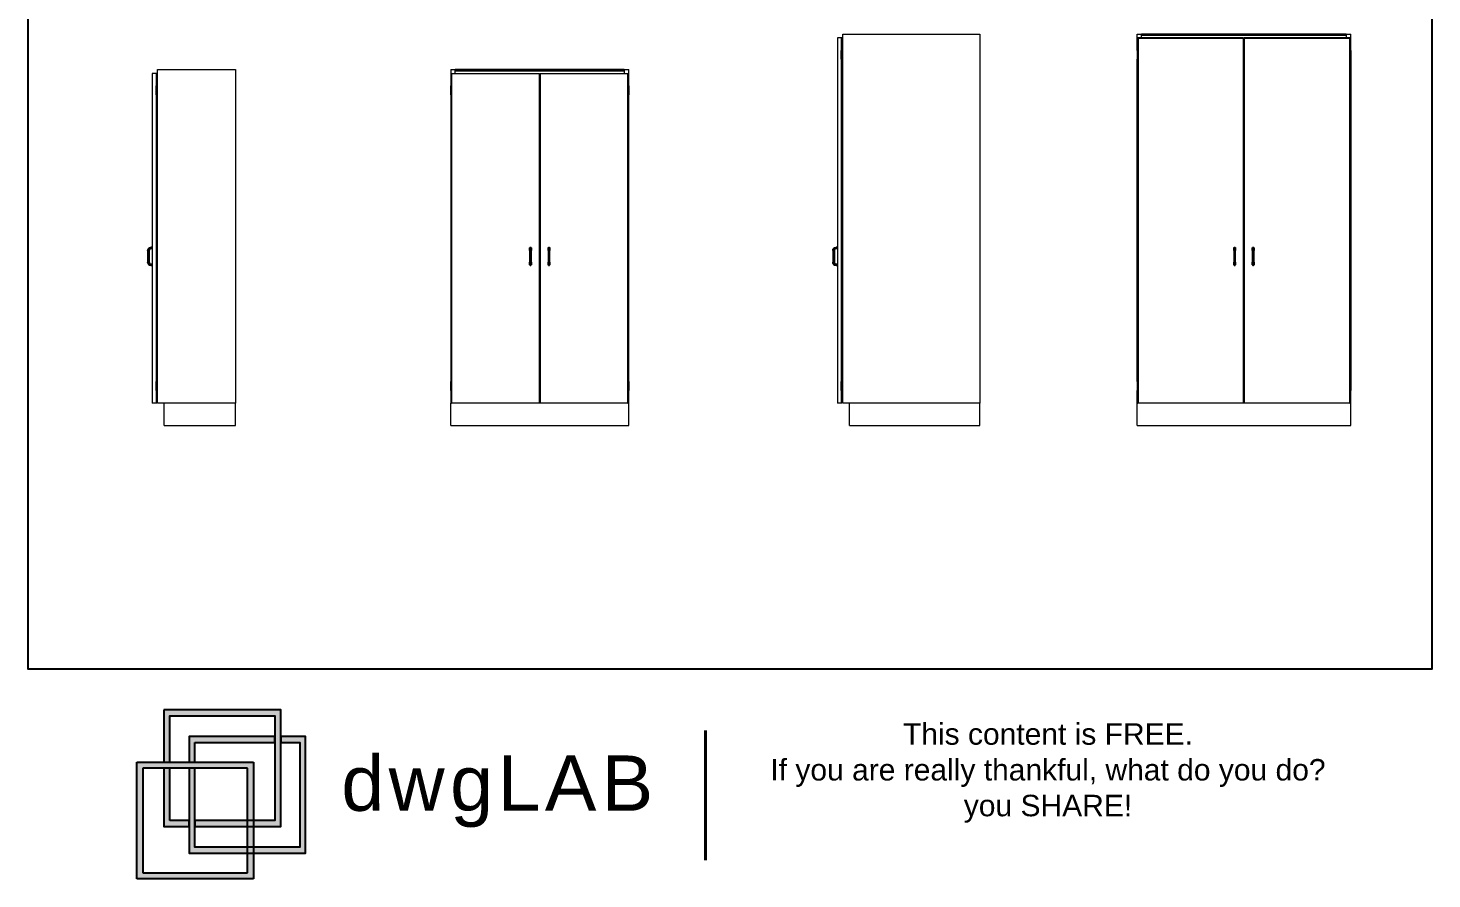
# Model space of a CAD drawing. Header units: inches. Extents: x 19 to 28.4, y 9.2 to 19.3.
# Drawn here: x 18.96 to 28.43, y 9.22 to 14.96 of the extents above; entities that cross this region are included whole.
import ezdxf

# ---------------------------------------------------------------- set-up
doc = ezdxf.new("R2010")
doc.units = ezdxf.units.IN
doc.header["$MEASUREMENT"] = 0
doc.layers.add('001_Dark_1 30', color=250, linetype='Continuous', lineweight=0)
doc.layers.add('002_Medium_1 30', color=252, linetype='Continuous')
for name, color, linetype, plot in [('02', 251, 'Continuous', False), ('dwgLAB', 250, 'Continuous', False), ('Rectang.', 251, 'Continuous', False)]:
    doc.layers.add(name, color=color, linetype=linetype, plot=plot)
doc.styles.get("Standard").update_dxf_attribs({"font": 'arial.ttf'})

# ---------------------------------------------------------------- blocks, each defined once
blk = doc.blocks.new('DWGlab_ok')
at = {"layer": 'dwgLAB'}
h = blk.add_hatch(color=2, dxfattribs=at)
h.dxf.hatch_style = 2
h.paths.add_polyline_path([(0.0369, 0.2289), (0.0369, 0.158), (0.045, 0.158), (0.045, 0.2209), (0.1869, 0.2209), (0.1869, 0.079), (0.0788, 0.079), (0.0788, 0.0709), (0.1949, 0.0709), (0.1949, 0.2289)])
h = blk.add_hatch(color=13, dxfattribs=at)
h.dxf.hatch_style = 2
h.paths.add_polyline_path([(0.1949, 0.193), (0.1949, 0.1849), (0.2207, 0.1849), (0.2207, 0.0431), (0.0788, 0.0431), (0.0788, 0.1499), (0.0708, 0.1499), (0.0708, 0.035), (0.2287, 0.035), (0.2287, 0.193)])
h = blk.add_hatch(color=13, dxfattribs=at)
h.dxf.hatch_style = 2
h.paths.add_polyline_path([(0.0788, 0.1849), (0.1869, 0.1849), (0.1869, 0.193), (0.0708, 0.193), (0.0708, 0.158), (0.0788, 0.158)])
h = blk.add_hatch(color=155, dxfattribs=at)
h.dxf.hatch_style = 2
h.paths.add_polyline_path([(0.158, 0), (0, 0), (0, 0.158), (0.158, 0.158)])
h.paths.add_polyline_path([(0.0081, 0.0081), (0.1499, 0.0081), (0.1499, 0.1499), (0.0081, 0.1499)])
h = blk.add_hatch(color=2, dxfattribs=at)
h.dxf.hatch_style = 2
h.paths.add_polyline_path([(0.045, 0.079), (0.045, 0.1499), (0.0369, 0.1499), (0.0369, 0.0709), (0.0708, 0.0709), (0.0708, 0.079)])
at = {"layer": 'dwgLAB', "color": 155}
for p, q in [((0, 0), (0, 0.158)), ((0, 0.158), (0.158, 0.158)), ((0.158, 0.158), (0.158, 0)), ((0.1499, 0.1499), (0.0081, 0.1499)), ((0.0081, 0.1499), (0.0081, 0.0081)), ((0.1499, 0.0081), (0.1499, 0.1499)), ((0.158, 0), (0, 0)), ((0.0081, 0.0081), (0.1499, 0.0081))]:
    blk.add_line(p, q, dxfattribs=at)
at = {"layer": 'dwgLAB', "color": 2}
for points in [[(0.0369, 0.2289), (0.0369, 0.158), (0.045, 0.158), (0.045, 0.2209), (0.1869, 0.2209), (0.1869, 0.079), (0.0788, 0.079), (0.0788, 0.0709), (0.1949, 0.0709), (0.1949, 0.2289), (0.0369, 0.2289)], [(0.045, 0.079), (0.045, 0.1499), (0.0369, 0.1499), (0.0369, 0.0709), (0.0708, 0.0709), (0.0708, 0.079), (0.045, 0.079)]]:
    blk.add_lwpolyline(points, dxfattribs=at)
at = {"layer": 'dwgLAB', "color": 13}
for points in [[(0.1949, 0.193), (0.1949, 0.1849), (0.2207, 0.1849), (0.2207, 0.0431), (0.0788, 0.0431), (0.0788, 0.1499), (0.0708, 0.1499), (0.0708, 0.035), (0.2287, 0.035), (0.2287, 0.193), (0.1949, 0.193)], [(0.0788, 0.1849), (0.1869, 0.1849), (0.1869, 0.193), (0.0708, 0.193), (0.0708, 0.158), (0.0788, 0.158), (0.0788, 0.1849)]]:
    blk.add_lwpolyline(points, dxfattribs=at)
at = {"layer": 'dwgLAB', "color": 9, "linetype": 'Continuous', "lineweight": 40}
blk.add_lwpolyline([(0.7701, 0.0256), (0.7701, 0.2011)], dxfattribs=at)
at = {"layer": 'dwgLAB', "color": 7}
for s, width, heights, insert, char_height, attachment_point in [('{\\H0.91667x;\\C0;This content is FREE.\\PIf you are really thankful, what do you do? you SHARE!}', 0.805462, [0.5251], (1.2337, 0.2109), 0.031712, 2), ('{\\T1.1;dwgLAB}', 17.629903, [0], (0.277, 0.1673), 0.075, 1)]:
    blk.add_mtext_dynamic_manual_height_columns(s, width=width, gutter_width=12.5, heights=heights, dxfattribs=dict(at, insert=insert, char_height=char_height, attachment_point=attachment_point))

msp = doc.modelspace()

# ---------------------------------------------------------------- linework, layer by layer
at = {"layer": '001_Dark_1 30', "extrusion": (0, 1, 0)}
for p, q in [((24.41929, 14.8974), (24.41929, 12.4324)), ((24.44929, 14.8974), (24.41929, 14.8974)), ((24.45429, 14.9224), (25.37929, 14.9224)), ((24.45429, 12.4324), (24.45429, 14.9224)), ((25.37929, 14.9224), (25.37929, 12.4324)), ((26.43969, 14.9224), (26.46969, 14.9224)), ((26.43969, 14.8124), (26.43969, 14.9224)), ((26.46969, 14.8974), (26.46969, 14.9224)), ((27.84969, 14.9224), (26.46969, 14.9224)), ((26.46969, 14.8974), (26.46969, 14.9174)), ((27.15719, 14.8874), (27.16219, 14.8874)), ((27.16219, 14.8874), (27.15719, 14.8874)), ((27.84969, 14.9224), (27.87969, 14.9224)), ((27.84969, 14.9224), (27.84969, 14.8974)), ((27.84969, 14.9174), (27.84969, 14.8974)), ((27.87969, 14.8124), (27.87969, 14.9224)), ((24.45429, 14.8124), (24.44929, 14.8124)), ((24.45429, 14.7524), (24.45429, 14.8124)), ((26.43969, 14.8124), (26.43969, 14.7524)), ((26.44469, 14.8124), (26.43969, 14.8124)), ((27.87469, 14.8124), (27.87969, 14.8124)), ((27.87969, 14.8124), (27.87969, 14.7524)), ((19.83447, 14.6824), (20.35947, 14.6824)), ((19.83447, 12.4324), (19.83447, 14.6824)), ((20.35947, 14.6824), (20.35947, 12.4324)), ((21.81158, 14.6824), (21.84158, 14.6824)), ((21.81158, 14.6824), (21.81158, 14.5724)), ((22.98158, 14.6824), (21.84158, 14.6824)), ((21.84158, 14.6574), (21.84158, 14.6824)), ((21.84158, 14.6574), (21.84158, 14.6774)), ((22.98158, 14.6824), (23.01158, 14.6824)), ((22.98158, 14.6824), (22.98158, 14.6574)), ((22.98158, 14.6774), (22.98158, 14.6574)), ((23.01158, 14.5724), (23.01158, 14.6824)), ((24.44929, 14.7524), (24.45429, 14.7524)), ((26.44469, 14.7524), (26.43969, 14.7524)), ((26.43969, 12.5774), (26.43969, 14.7524)), ((26.43969, 14.7524), (26.44469, 14.7524)), ((27.87969, 14.7524), (27.87469, 14.7524)), ((19.79947, 14.6574), (19.79947, 12.4324)), ((19.82947, 14.6574), (19.79947, 14.6574)), ((21.81658, 14.6574), (22.40908, 14.6574)), ((22.41408, 14.6474), (22.40908, 14.6474)), ((22.41408, 14.6574), (23.00658, 14.6574)), ((19.83447, 14.5724), (19.82947, 14.5724)), ((19.82947, 14.5124), (19.83447, 14.5124)), ((19.83447, 14.5124), (19.83447, 14.5724)), ((21.81158, 14.5124), (21.81158, 14.5724)), ((21.81158, 14.5724), (21.81658, 14.5724)), ((21.81658, 14.5124), (21.81158, 14.5124)), ((21.81158, 14.5124), (21.81158, 12.5774)), ((23.00658, 14.5724), (23.01158, 14.5724)), ((23.01158, 14.5124), (23.00658, 14.5124)), ((23.01158, 14.5724), (23.01158, 14.5124)), ((23.01158, 12.5774), (23.01158, 14.5124)), ((24.45429, 14.2099), (24.44929, 14.2099)), ((24.44929, 13.8899), (24.45429, 13.8899)), ((19.83447, 12.5774), (19.82947, 12.5774)), ((19.82947, 12.5174), (19.83447, 12.5174)), ((19.83447, 12.5174), (19.83447, 12.5774)), ((21.81158, 12.5174), (21.81158, 12.5774)), ((21.81158, 12.5774), (21.81658, 12.5774)), ((21.81158, 12.5174), (21.81158, 12.4324)), ((21.81658, 12.5174), (21.81158, 12.5174)), ((23.00658, 12.5774), (23.01158, 12.5774)), ((23.01158, 12.5174), (23.00658, 12.5174)), ((23.01158, 12.5774), (23.01158, 12.5174)), ((23.01158, 12.4324), (23.01158, 12.5174)), ((24.45429, 12.5774), (24.44929, 12.5774)), ((24.44929, 12.5174), (24.45429, 12.5174)), ((24.45429, 12.5174), (24.45429, 12.5774)), ((26.43969, 12.5774), (26.43969, 12.5174)), ((26.44469, 12.5774), (26.43969, 12.5774)), ((26.43969, 12.4324), (26.43969, 12.5174)), ((26.43969, 12.5174), (26.44469, 12.5174)), ((27.87469, 12.5774), (27.87969, 12.5774)), ((27.87969, 12.5174), (27.87469, 12.5174)), ((27.87969, 12.5774), (27.87969, 12.5174)), ((27.87969, 12.4324), (27.87969, 12.5174)), ((19.82947, 12.4324), (19.79947, 12.4324)), ((20.35947, 12.4324), (19.83447, 12.4324)), ((19.87947, 12.2824), (19.87947, 12.4324)), ((20.35947, 12.4324), (19.87947, 12.4324)), ((20.35947, 12.2824), (20.35947, 12.4324)), ((21.81158, 12.4324), (21.81658, 12.4324)), ((21.81158, 12.2824), (21.81158, 12.4324)), ((22.40908, 12.4324), (21.81658, 12.4324)), ((22.40908, 12.4624), (22.41408, 12.4624)), ((22.41408, 12.4324), (22.40908, 12.4324)), ((23.00658, 12.4324), (22.41408, 12.4324)), ((23.00658, 12.4324), (23.01158, 12.4324)), ((23.01158, 12.2824), (23.01158, 12.4324)), ((24.44929, 12.4324), (24.41929, 12.4324)), ((25.37929, 12.4324), (24.45429, 12.4324)), ((24.49929, 12.2824), (24.49929, 12.4324)), ((25.37929, 12.4324), (24.49929, 12.4324)), ((25.37929, 12.2824), (25.37929, 12.4324)), ((26.43969, 12.4324), (26.44469, 12.4324)), ((26.43969, 12.2824), (26.43969, 12.4324)), ((27.15719, 12.4324), (26.44469, 12.4324)), ((27.16219, 12.4624), (27.15719, 12.4624)), ((27.15719, 12.4624), (27.16219, 12.4624)), ((27.16219, 12.4324), (27.15719, 12.4324)), ((27.87469, 12.4324), (27.16219, 12.4324)), ((27.87469, 12.4324), (27.87969, 12.4324)), ((27.87969, 12.2824), (27.87969, 12.4324)), ((19.87947, 12.2824), (20.35947, 12.2824)), ((21.81158, 12.2824), (23.01158, 12.2824)), ((24.49929, 12.2824), (25.37929, 12.2824)), ((26.43969, 12.2824), (27.87969, 12.2824))]:
    msp.add_line(p, q, dxfattribs=at)
at = {"layer": '002_Medium_1 30', "extrusion": (0, 1, 0)}
for p, q in [((24.44929, 14.8124), (24.44929, 14.8974)), ((26.44469, 14.8974), (27.15719, 14.8974)), ((26.44469, 14.8974), (26.44469, 12.4324)), ((26.46969, 14.9174), (27.84969, 14.9174)), ((27.15719, 14.8974), (27.15719, 12.4324)), ((27.16219, 12.4324), (27.16219, 14.8974)), ((27.16219, 14.8974), (27.87469, 14.8974)), ((27.87469, 14.8974), (27.87469, 12.4324)), ((24.44679, 14.8124), (24.44929, 14.8124)), ((24.44679, 14.7524), (24.44679, 14.8124)), ((24.44929, 14.8124), (24.44929, 14.7524)), ((21.84158, 14.6774), (22.98158, 14.6774)), ((24.44929, 14.7524), (24.44679, 14.7524)), ((24.44929, 12.5774), (24.44929, 14.7524)), ((27.87969, 12.5774), (27.87969, 14.7524)), ((19.82947, 14.5724), (19.82947, 14.6574)), ((21.81658, 12.4324), (21.81658, 14.6574)), ((22.40908, 14.6574), (22.40908, 12.4324)), ((22.41408, 12.4324), (22.41408, 14.6574)), ((23.00658, 14.6574), (23.00658, 12.4324)), ((19.82697, 14.5724), (19.82947, 14.5724)), ((19.82697, 14.5124), (19.82697, 14.5724)), ((19.82947, 14.5124), (19.82697, 14.5124)), ((19.82947, 14.5724), (19.82947, 14.5124)), ((19.82947, 12.5774), (19.82947, 14.5124)), ((19.76947, 13.4624), (19.76947, 13.3824)), ((19.77322, 13.3824), (19.77322, 13.4624)), ((19.77697, 13.4624), (19.77697, 13.3824)), ((19.79947, 13.4824), (19.78947, 13.4824)), ((19.78947, 13.47865), (19.79947, 13.47865)), ((19.79947, 13.4749), (19.78947, 13.4749)), ((22.34533, 13.4624), (22.34533, 13.47865)), ((22.34533, 13.4624), (22.34533, 13.3824)), ((22.35283, 13.47865), (22.35283, 13.4624)), ((22.35283, 13.3824), (22.35283, 13.4624)), ((22.47033, 13.4624), (22.47033, 13.47865)), ((22.47033, 13.4624), (22.47033, 13.3824)), ((22.47783, 13.47865), (22.47783, 13.4624)), ((22.47783, 13.3824), (22.47783, 13.4624)), ((24.38929, 13.4624), (24.38929, 13.3824)), ((24.39304, 13.3824), (24.39304, 13.4624)), ((24.39679, 13.4624), (24.39679, 13.3824)), ((24.41929, 13.4824), (24.40929, 13.4824)), ((24.40929, 13.47865), (24.41929, 13.47865)), ((24.41929, 13.4749), (24.40929, 13.4749)), ((27.09344, 13.4624), (27.09344, 13.47865)), ((27.09344, 13.4624), (27.09344, 13.3824)), ((27.10094, 13.47865), (27.10094, 13.4624)), ((27.10094, 13.3824), (27.10094, 13.4624)), ((27.21844, 13.4624), (27.21844, 13.47865)), ((27.21844, 13.4624), (27.21844, 13.3824)), ((27.22594, 13.47865), (27.22594, 13.4624)), ((27.22594, 13.3824), (27.22594, 13.4624)), ((19.78947, 13.3699), (19.79947, 13.3699)), ((19.79947, 13.36615), (19.78947, 13.36615)), ((19.78947, 13.3624), (19.79947, 13.3624)), ((22.34533, 13.36615), (22.34533, 13.3824)), ((22.35283, 13.3824), (22.35283, 13.36615)), ((22.47033, 13.36615), (22.47033, 13.3824)), ((22.47783, 13.3824), (22.47783, 13.36615)), ((24.40929, 13.3699), (24.41929, 13.3699)), ((24.41929, 13.36615), (24.40929, 13.36615)), ((24.40929, 13.3624), (24.41929, 13.3624)), ((27.09344, 13.36615), (27.09344, 13.3824)), ((27.10094, 13.3824), (27.10094, 13.36615)), ((27.21844, 13.36615), (27.21844, 13.3824)), ((27.22594, 13.3824), (27.22594, 13.36615)), ((19.82697, 12.5774), (19.82947, 12.5774)), ((19.82697, 12.5174), (19.82697, 12.5774)), ((19.82947, 12.5174), (19.82697, 12.5174)), ((19.82947, 12.5774), (19.82947, 12.5174)), ((19.82947, 12.4324), (19.82947, 12.5174)), ((24.44679, 12.5774), (24.44929, 12.5774)), ((24.44679, 12.5174), (24.44679, 12.5774)), ((24.44929, 12.5174), (24.44679, 12.5174)), ((24.44929, 12.5774), (24.44929, 12.5174)), ((24.44929, 12.4324), (24.44929, 12.5174))]:
    msp.add_line(p, q, dxfattribs=at)
at = {"layer": '002_Medium_1 30', "extrusion": (0, 0, -1)}
for centre, start, end in [((-19.78947, 13.4624), 0, 90), ((-24.40929, 13.4624), 0, 90), ((-19.78947, 13.3824), 270, 0), ((-24.40929, 13.3824), 270, 0)]:
    msp.add_arc(centre, 0.02, start, end, dxfattribs=at)
at = {"layer": '002_Medium_1 30'}
for centre, start, end in [((19.78947, 13.4624), 90, 180), ((24.40929, 13.4624), 90, 180), ((19.78947, 13.3824), 180, 270), ((24.40929, 13.3824), 180, 270)]:
    msp.add_arc(centre, 0.0125, start, end, dxfattribs=at)
for points in [[(19.76947, 13.4624), (19.76947, 13.4624), (19.76955, 13.4624), (19.76993, 13.4624), (19.77053, 13.4624), (19.77132, 13.4624), (19.77223, 13.4624), (19.77289, 13.4624), (19.77322, 13.4624)], [(19.77322, 13.4624), (19.77368, 13.46735), (19.77685, 13.47501), (19.78451, 13.47818), (19.78947, 13.47865)], [(19.77322, 13.4624), (19.77354, 13.4624), (19.7742, 13.4624), (19.77511, 13.4624), (19.7759, 13.4624), (19.7765, 13.4624), (19.77688, 13.4624), (19.77697, 13.4624), (19.77697, 13.4624)], [(19.78947, 13.4824), (19.78947, 13.4824), (19.78947, 13.48231), (19.78947, 13.48193), (19.78947, 13.48133), (19.78947, 13.48054), (19.78947, 13.47963), (19.78947, 13.47897), (19.78947, 13.47865)], [(19.78947, 13.47865), (19.78947, 13.47832), (19.78947, 13.47766), (19.78947, 13.47675), (19.78947, 13.47596), (19.78947, 13.47536), (19.78947, 13.47498), (19.78947, 13.4749), (19.78947, 13.4749)], [(22.34533, 13.47865), (22.34533, 13.47897), (22.34541, 13.47963), (22.34579, 13.48054), (22.3464, 13.48133), (22.34718, 13.48193), (22.3481, 13.48231), (22.34908, 13.48244), (22.35006, 13.48231), (22.35097, 13.48193), (22.35176, 13.48133), (22.35236, 13.48054), (22.35274, 13.47963), (22.35283, 13.47897), (22.35283, 13.47865)], [(22.34533, 13.4624), (22.34533, 13.4624), (22.34541, 13.4624), (22.34579, 13.4624), (22.3464, 13.4624), (22.34718, 13.4624), (22.3481, 13.4624), (22.34908, 13.4624), (22.35006, 13.4624), (22.35097, 13.4624), (22.35176, 13.4624), (22.35236, 13.4624), (22.35274, 13.4624), (22.35283, 13.4624), (22.35283, 13.4624)], [(22.47033, 13.47865), (22.47033, 13.47897), (22.47041, 13.47963), (22.47079, 13.48054), (22.4714, 13.48133), (22.47218, 13.48193), (22.4731, 13.48231), (22.47408, 13.48244), (22.47506, 13.48231), (22.47597, 13.48193), (22.47676, 13.48133), (22.47736, 13.48054), (22.47774, 13.47963), (22.47783, 13.47897), (22.47783, 13.47865)], [(22.47033, 13.4624), (22.47033, 13.4624), (22.47041, 13.4624), (22.47079, 13.4624), (22.4714, 13.4624), (22.47218, 13.4624), (22.4731, 13.4624), (22.47408, 13.4624), (22.47506, 13.4624), (22.47597, 13.4624), (22.47676, 13.4624), (22.47736, 13.4624), (22.47774, 13.4624), (22.47783, 13.4624), (22.47783, 13.4624)], [(24.38929, 13.4624), (24.38929, 13.4624), (24.38937, 13.4624), (24.38975, 13.4624), (24.39035, 13.4624), (24.39114, 13.4624), (24.39206, 13.4624), (24.39271, 13.4624), (24.39304, 13.4624)], [(24.39304, 13.4624), (24.3935, 13.46735), (24.39667, 13.47501), (24.40433, 13.47818), (24.40929, 13.47865)], [(24.39304, 13.4624), (24.39336, 13.4624), (24.39402, 13.4624), (24.39493, 13.4624), (24.39572, 13.4624), (24.39632, 13.4624), (24.3967, 13.4624), (24.39679, 13.4624), (24.39679, 13.4624)], [(24.40929, 13.4824), (24.40929, 13.4824), (24.40929, 13.48231), (24.40929, 13.48193), (24.40929, 13.48133), (24.40929, 13.48054), (24.40929, 13.47963), (24.40929, 13.47897), (24.40929, 13.47865)], [(24.40929, 13.47865), (24.40929, 13.47832), (24.40929, 13.47766), (24.40929, 13.47675), (24.40929, 13.47596), (24.40929, 13.47536), (24.40929, 13.47498), (24.40929, 13.4749), (24.40929, 13.4749)], [(27.09344, 13.47865), (27.09344, 13.47897), (27.09353, 13.47963), (27.09391, 13.48054), (27.09451, 13.48133), (27.0953, 13.48193), (27.09621, 13.48231), (27.09719, 13.48244), (27.09818, 13.48231), (27.09909, 13.48193), (27.09988, 13.48133), (27.10048, 13.48054), (27.10086, 13.47963), (27.10095, 13.47897), (27.10094, 13.47865)], [(27.09344, 13.4624), (27.09344, 13.4624), (27.09353, 13.4624), (27.09391, 13.4624), (27.09451, 13.4624), (27.0953, 13.4624), (27.09621, 13.4624), (27.09719, 13.4624), (27.09818, 13.4624), (27.09909, 13.4624), (27.09988, 13.4624), (27.10048, 13.4624), (27.10086, 13.4624), (27.10095, 13.4624), (27.10094, 13.4624)], [(27.21844, 13.47865), (27.21844, 13.47897), (27.21853, 13.47963), (27.21891, 13.48054), (27.21951, 13.48133), (27.2203, 13.48193), (27.22121, 13.48231), (27.22219, 13.48244), (27.22318, 13.48231), (27.22409, 13.48193), (27.22488, 13.48133), (27.22548, 13.48054), (27.22586, 13.47963), (27.22595, 13.47897), (27.22594, 13.47865)], [(27.21844, 13.4624), (27.21844, 13.4624), (27.21853, 13.4624), (27.21891, 13.4624), (27.21951, 13.4624), (27.2203, 13.4624), (27.22121, 13.4624), (27.22219, 13.4624), (27.22318, 13.4624), (27.22409, 13.4624), (27.22488, 13.4624), (27.22548, 13.4624), (27.22586, 13.4624), (27.22595, 13.4624), (27.22594, 13.4624)], [(19.76947, 13.3824), (19.76947, 13.3824), (19.76955, 13.3824), (19.76993, 13.3824), (19.77053, 13.3824), (19.77132, 13.3824), (19.77223, 13.3824), (19.77289, 13.3824), (19.77322, 13.3824)], [(19.77322, 13.3824), (19.77354, 13.3824), (19.7742, 13.3824), (19.77511, 13.3824), (19.7759, 13.3824), (19.7765, 13.3824), (19.77688, 13.3824), (19.77697, 13.3824), (19.77697, 13.3824)], [(19.78947, 13.36615), (19.78451, 13.36661), (19.77685, 13.36978), (19.77368, 13.37744), (19.77322, 13.3824)], [(19.78947, 13.36615), (19.78947, 13.36647), (19.78947, 13.36713), (19.78947, 13.36804), (19.78947, 13.36883), (19.78947, 13.36943), (19.78947, 13.36981), (19.78947, 13.3699), (19.78947, 13.3699)], [(19.78947, 13.3624), (19.78947, 13.3624), (19.78947, 13.36248), (19.78947, 13.36286), (19.78947, 13.36346), (19.78947, 13.36425), (19.78947, 13.36516), (19.78947, 13.36582), (19.78947, 13.36615)], [(22.34533, 13.3824), (22.34533, 13.3824), (22.34541, 13.3824), (22.34579, 13.3824), (22.3464, 13.3824), (22.34718, 13.3824), (22.3481, 13.3824), (22.34908, 13.3824), (22.35006, 13.3824), (22.35097, 13.3824), (22.35176, 13.3824), (22.35236, 13.3824), (22.35274, 13.3824), (22.35283, 13.3824), (22.35283, 13.3824)], [(22.34533, 13.36615), (22.34533, 13.36582), (22.34541, 13.36516), (22.34579, 13.36425), (22.3464, 13.36346), (22.34718, 13.36286), (22.3481, 13.36248), (22.34908, 13.36235), (22.35006, 13.36248), (22.35097, 13.36286), (22.35176, 13.36346), (22.35236, 13.36425), (22.35274, 13.36516), (22.35283, 13.36582), (22.35283, 13.36615)], [(22.47033, 13.3824), (22.47033, 13.3824), (22.47041, 13.3824), (22.47079, 13.3824), (22.4714, 13.3824), (22.47218, 13.3824), (22.4731, 13.3824), (22.47408, 13.3824), (22.47506, 13.3824), (22.47597, 13.3824), (22.47676, 13.3824), (22.47736, 13.3824), (22.47774, 13.3824), (22.47783, 13.3824), (22.47783, 13.3824)], [(22.47033, 13.36615), (22.47033, 13.36582), (22.47041, 13.36516), (22.47079, 13.36425), (22.4714, 13.36346), (22.47218, 13.36286), (22.4731, 13.36248), (22.47408, 13.36235), (22.47506, 13.36248), (22.47597, 13.36286), (22.47676, 13.36346), (22.47736, 13.36425), (22.47774, 13.36516), (22.47783, 13.36582), (22.47783, 13.36615)], [(24.38929, 13.3824), (24.38929, 13.3824), (24.38937, 13.3824), (24.38975, 13.3824), (24.39035, 13.3824), (24.39114, 13.3824), (24.39206, 13.3824), (24.39271, 13.3824), (24.39304, 13.3824)], [(24.39304, 13.3824), (24.39336, 13.3824), (24.39402, 13.3824), (24.39493, 13.3824), (24.39572, 13.3824), (24.39632, 13.3824), (24.3967, 13.3824), (24.39679, 13.3824), (24.39679, 13.3824)], [(24.40929, 13.36615), (24.40433, 13.36661), (24.39667, 13.36978), (24.3935, 13.37744), (24.39304, 13.3824)], [(24.40929, 13.36615), (24.40929, 13.36647), (24.40929, 13.36713), (24.40929, 13.36804), (24.40929, 13.36883), (24.40929, 13.36943), (24.40929, 13.36981), (24.40929, 13.3699), (24.40929, 13.3699)], [(24.40929, 13.3624), (24.40929, 13.3624), (24.40929, 13.36248), (24.40929, 13.36286), (24.40929, 13.36346), (24.40929, 13.36425), (24.40929, 13.36516), (24.40929, 13.36582), (24.40929, 13.36615)], [(27.09344, 13.3824), (27.09344, 13.3824), (27.09353, 13.3824), (27.09391, 13.3824), (27.09451, 13.3824), (27.0953, 13.3824), (27.09621, 13.3824), (27.09719, 13.3824), (27.09818, 13.3824), (27.09909, 13.3824), (27.09988, 13.3824), (27.10048, 13.3824), (27.10086, 13.3824), (27.10095, 13.3824), (27.10094, 13.3824)], [(27.09344, 13.36615), (27.09344, 13.36582), (27.09353, 13.36516), (27.09391, 13.36425), (27.09451, 13.36346), (27.0953, 13.36286), (27.09621, 13.36248), (27.09719, 13.36235), (27.09818, 13.36248), (27.09909, 13.36286), (27.09988, 13.36346), (27.10048, 13.36425), (27.10086, 13.36516), (27.10095, 13.36582), (27.10094, 13.36615)], [(27.21844, 13.3824), (27.21844, 13.3824), (27.21853, 13.3824), (27.21891, 13.3824), (27.21951, 13.3824), (27.2203, 13.3824), (27.22121, 13.3824), (27.22219, 13.3824), (27.22318, 13.3824), (27.22409, 13.3824), (27.22488, 13.3824), (27.22548, 13.3824), (27.22586, 13.3824), (27.22595, 13.3824), (27.22594, 13.3824)], [(27.21844, 13.36615), (27.21844, 13.36582), (27.21853, 13.36516), (27.21891, 13.36425), (27.21951, 13.36346), (27.2203, 13.36286), (27.22121, 13.36248), (27.22219, 13.36235), (27.22318, 13.36248), (27.22409, 13.36286), (27.22488, 13.36346), (27.22548, 13.36425), (27.22586, 13.36516), (27.22595, 13.36582), (27.22594, 13.36615)]]:
    msp.add_open_spline(points, degree=3, dxfattribs=at)
at = {"layer": '02'}
msp.add_lwpolyline([(18.96166, 19.31273), (28.42736, 19.31273), (28.42736, 10.63708), (18.96166, 10.63708), (18.96166, 19.31273)], dxfattribs=at)
at = {"layer": 'Rectang.'}
msp.add_lwpolyline([(18.96166, 19.31273), (28.42736, 19.31273), (28.42736, 10.63708), (18.96166, 10.63708), (18.96166, 19.31273)], dxfattribs=at)

# ---------------------------------------------------------------- block references
at = {"layer": 'dwgLAB', "color": 0, "xscale": 4.980359535801806, "yscale": 4.980359535801806, "zscale": 4.980359535801806}
msp.add_blockref('DWGlab_ok', (19.69434, 9.22189), dxfattribs=at)

doc.saveas('drawing.dxf')
